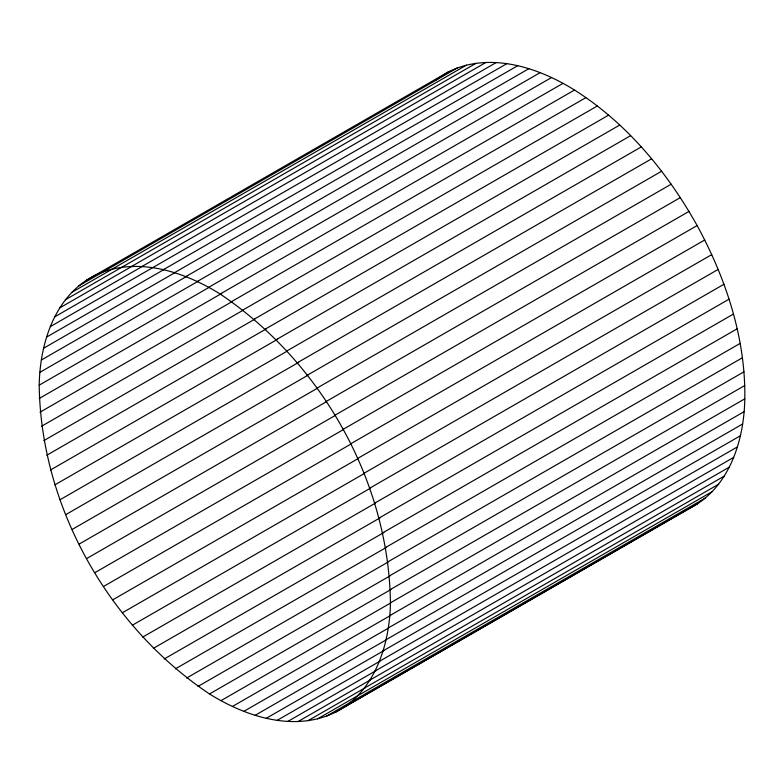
<?xml version="1.0" encoding="UTF-8"?>
<svg xmlns="http://www.w3.org/2000/svg" width="784" height="784" viewBox="0 0 784 784"><rect width="100%" height="100%" fill="white"/><g stroke="black" fill="none" stroke-linecap="round" stroke-linejoin="round"><path stroke-width="1.18" d="M39.2 385.16C39.915 343.382 54.684 295.852 94.413 275.645C135.505 255.574 183.642 271.264 220.157 294.029C320.95 361.62 388.805 480.964 390.442 602.827C389.726 644.615 374.958 692.135 335.238 712.352C294.137 732.413 246 716.723 209.495 693.967C108.692 626.377 40.846 507.032 39.2 385.16L208.956 287.444M335.238 712.352L689.587 508.355C729.316 488.148 744.085 440.618 744.8 398.84C745.77 338.012 725.915 278.526 697.133 225.567C667.213 172.029 626.7 123.059 574.505 90.033C538 67.277 489.863 51.587 448.762 71.648L86.299 280.319M434.983 80.527L448.762 71.648M78.733 285.915L457.395 67.904M112.141 269.098L466.5 65.101M71.756 292.412L113.141 268.589M65.395 299.762L476.045 63.269M131.634 266.403L485.982 62.406M59.672 307.945L131.81 266.413M141.933 266.511L496.282 62.524M54.606 316.922L142.668 266.227M50.235 326.663L506.895 63.612M163.415 269.657L517.773 65.66M46.56 337.11L164.326 269.324M174.518 272.675L528.877 68.678M43.61 348.243L175.175 272.509M185.788 276.634L540.147 72.647M41.395 359.993L186.749 276.321M197.186 281.534L551.544 77.538M39.925 372.312L198.009 281.309M208.662 287.336L563.01 83.349M220.157 294.029L574.505 90.033M39.229 398.478L221.705 293.422M231.633 301.575L585.981 97.579M40.004 412.198L232.035 301.644M243.03 309.945L597.388 105.948M41.532 426.261L243.118 310.219M254.31 319.108L608.668 115.111M43.806 440.628L254.927 319.088M265.423 329.015L619.781 125.019M46.805 455.22L266.423 328.79M276.321 339.629L630.679 135.632M50.529 469.969L277.565 339.266M286.954 350.899L641.312 146.902M54.949 484.826L287.297 351.075M297.283 362.786L651.631 158.789M60.064 499.731L298.773 362.306M307.25 375.232L661.608 171.245M65.836 514.598L307.73 375.35M316.824 388.198L671.182 184.201M72.246 529.386L317.324 388.296M325.968 401.604L680.316 197.617M79.262 544.018L326.467 401.712M334.631 415.412L688.979 211.415M86.867 558.433L335.131 415.52M342.775 429.554L697.133 225.567M95.021 572.585L343.274 429.661M350.379 443.979L704.738 239.982M103.684 586.383L350.879 444.077M357.396 458.611L711.754 254.614M112.818 599.799L357.896 458.718M363.805 473.389L718.164 269.402M122.392 612.755L364.286 473.507M369.578 488.265L723.936 284.269M132.369 625.211L370.019 488.393M374.693 503.161L729.051 299.174M142.688 637.098L375.036 503.338M379.113 518.018L733.471 314.031M153.321 648.368L380.367 517.665M382.837 532.777L737.195 328.78M164.219 658.981L383.837 532.552M385.836 547.369L740.194 343.372M175.332 668.889L386.453 547.35M388.109 561.726L742.468 357.739M186.612 678.052L388.188 562.001M389.638 575.799L743.996 371.802M198.019 686.421L390.05 575.868M390.412 589.519L744.771 385.522M209.495 693.967L390.912 589.529M390.442 602.827L744.8 398.84M220.99 700.651L390.736 602.935M389.717 615.675L744.075 411.688M232.456 706.462L390.54 615.46M388.247 628.004L742.605 424.007M243.853 711.353L388.139 628.288M386.032 639.754L740.39 435.757M255.123 715.322L385.62 640.195M383.082 650.877L737.44 446.89M266.227 718.34L383.993 650.544M379.407 661.333L733.765 457.337M277.105 720.388L380.015 661.147M375.036 671.075L729.394 467.078M287.718 721.476L375.771 670.79M369.979 680.051L724.328 476.055M298.018 721.594L370.156 680.061M364.246 688.234L718.605 484.238M307.955 720.731L365.246 687.744M317.5 718.899L712.244 491.588M326.605 716.096L705.267 498.085M343.343 707.668L697.701 503.681M683.119 511.168L689.587 508.355"/></g></svg>
